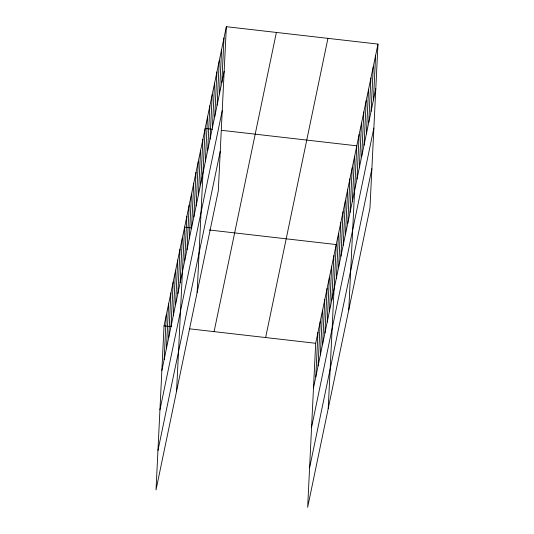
<?xml version="1.0" encoding="UTF-8"?>
<svg xmlns="http://www.w3.org/2000/svg" width="534" height="534" viewBox="0 0 534 534"><rect width="100%" height="100%" fill="white"/><g stroke="black" fill="none" stroke-linecap="round" stroke-linejoin="round"><path stroke-width="0.8" d="M226.343 26.7L164.045 325.894L156.021 489.905L218.319 190.711L226.343 26.7L377.979 44.095L369.955 208.106L307.657 507.3L315.681 343.289L377.979 44.095M164.145 359.502L166.328 314.926M166.434 348.535L168.611 303.953M168.717 337.561L170.893 292.986M171 326.594L173.183 282.012M173.283 315.621L175.466 271.045M175.566 304.654L177.749 260.071M177.855 293.68L180.031 249.104M180.138 282.713L182.314 238.131M176.58 391.175L184.604 227.164L191.753 227.978M184.704 260.772L186.887 216.19M186.987 249.799L189.169 205.223M189.276 238.825L191.452 194.249M191.559 227.858L193.735 183.282M193.842 216.884L196.025 172.308M196.125 205.917L198.308 161.335M198.408 194.943L200.59 150.368M200.697 183.976L202.873 139.394M197.139 292.438L205.156 128.427L212.305 129.248M205.33 161.702L207.512 117.126M207.686 150.401L209.869 105.819M210.042 139.094L212.218 94.518M212.392 127.793L214.575 83.217M214.748 116.492L216.924 71.91M217.098 105.185L219.28 60.609M219.454 93.884L221.63 49.308M221.804 82.583L223.986 38.001M315.788 376.897L317.964 332.315M318.07 365.924L320.253 321.348M320.353 354.956L322.536 310.374M322.636 343.983L324.819 299.407M324.926 333.016L327.102 288.433M327.208 322.042L329.385 277.466M329.491 311.075L331.674 266.493M331.774 300.101L333.957 255.526M328.216 408.563L336.24 244.552L209.228 229.987M336.347 278.161L338.523 233.585M338.629 267.194L340.805 222.611M340.912 256.22L343.095 211.644M343.195 245.253L345.378 200.671M345.478 234.279L347.661 189.703M347.767 223.312L349.944 178.73M350.05 212.338L352.226 167.763M352.333 201.371L354.516 156.789M348.775 309.833L356.799 145.822L221.837 130.343M356.972 179.097L359.148 134.515M359.322 167.789L361.505 123.214M361.678 156.489L363.854 111.913M364.028 145.188L366.211 100.606M366.384 133.88L368.567 89.305M368.74 122.58L370.916 78.004M371.09 111.279L373.273 66.697M373.446 99.978L375.622 55.396M161.862 370.476L224.16 71.276M159.933 409.885L222.231 110.692M157.951 450.496L220.248 151.296M214.087 331.634L276.378 32.441M265.638 337.548L327.936 38.355M313.505 387.864L375.796 88.671M311.576 427.28L373.867 128.087M309.587 467.884L371.884 168.691M164.045 325.894L171.194 326.715M189.463 328.81L315.681 343.289"/></g></svg>
